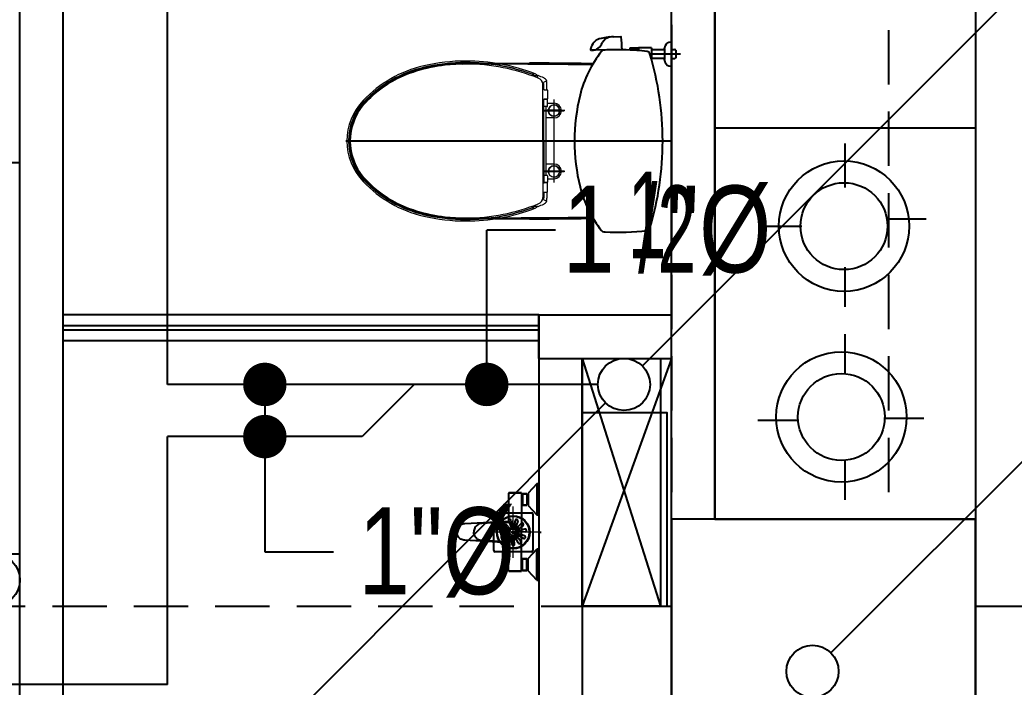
# Model space of a CAD drawing. Header units: millimetres. Extents: x 98197 to 106565, y 53890 to 60222.
# Drawn here: x 103385.4 to 103614.3, y 56386.9 to 56540.4 of the extents above; entities that cross this region are included whole.
import ezdxf
from ezdxf.enums import TextEntityAlignment as Align

# ---------------------------------------------------------------- set-up
doc = ezdxf.new("R2010")
doc.units = ezdxf.units.MM
doc.header["$LTSCALE"] = 50
doc.header["$MEASUREMENT"] = 0
for name, pattern in [('CENTER', [2, 1.25, -0.25, 0.25, -0.25]), ('CENTER2', [1.125, 0.75, -0.125, 0.125, -0.125]), ('DASH_CENTER', [14, 11, -1, 1, -1]), ('HIDDEN', [0.375, 0.25, -0.125])]:
    doc.linetypes.add(name, pattern=pattern)
doc.layers.get('0').update_dxf_attribs({"color": 8, "linetype": 'CONTINUOUS'})
for name, color, linetype in [('00', 7, 'HIDDEN'), ('35', 4, 'CENTER2'), ('36雨排水', 3, 'CONTINUOUS')]:
    doc.layers.add(name, color=color, linetype=linetype)
doc.layers.add('CENTE', color=8, linetype='CENTER', lineweight=9)
doc.styles.add('CHINA', font='c2', dxfattribs={"bigfont": 'china'})

# ---------------------------------------------------------------- blocks, each defined once
blk = doc.blocks.new('1111111')
at = {"layer": '36雨排水', "linetype": 'Continuous'}
blk.add_line((4902.82, 3830.25), (4712.61, 3640.04), dxfattribs=at)
blk.add_circle((4708.36, 3635.8), 6, dxfattribs=at)
blk = doc.blocks.new('6546786')
at = {"layer": '36雨排水', "color": 1, "linetype": 'Continuous'}
for p, q in [((95130.6, 56626.67), (94940.39, 56436.46)), ((94741.69, 56237.76), (94931.91, 56427.97))]:
    blk.add_line(p, q, dxfattribs=at)
blk.add_circle((94936.15, 56432.22), 6, dxfattribs=at)
blk = doc.blocks.new('1111111111')
at = {"layer": '35', "color": 3, "linetype": 'Continuous'}
blk.add_lwpolyline([(2956.27, 3584.41), (2956.27, 3559.41), (3046.27, 3559.41), (3046.27, 3584.41)], close=True, dxfattribs=at)
at = {"layer": '35', "color": 4, "linetype": 'Continuous'}
blk.add_circle((3052.27, 3578.41), 6, dxfattribs=at)
at = {"layer": '35', "color": 3, "linetype": 'Continuous', "style": 'CHINA', "width": 1.5}
blk.add_text('A/C', height=16, dxfattribs=at).set_placement((3001.67, 3571.38), align=Align.MIDDLE)
blk = doc.blocks.new('1247A')
for p, q in [((-13298.51, 8267.25), (-13298.01, 8267.25)), ((-13298.01, 8267.25), (-13298.51, 8267.25)), ((-13298.51, 8267.25), (-13298.51, 8267.12)), ((-13298.51, 8267.12), (-13298.51, 8266.77)), ((-13298.51, 8266.77), (-13298.51, 8266.2)), ((-13298.01, 8267.25), (-13296.01, 8265.12)), ((-13298.01, 8267.25), (-13296.01, 8265.12)), ((-13298.01, 8267.25), (-13298.01, 8267.12)), ((-13298.01, 8267.12), (-13298.01, 8266.77)), ((-13298.01, 8266.77), (-13298.01, 8266.2)), ((-13298.51, 8266.2), (-13298.51, 8265.46)), ((-13298.51, 8265.46), (-13298.51, 8264.61)), ((-13298.51, 8264.61), (-13298.51, 8263.7)), ((-13298.01, 8266.2), (-13298.01, 8265.46)), ((-13298.01, 8265.46), (-13298.01, 8264.61)), ((-13298.01, 8264.61), (-13298.01, 8263.7)), ((-13296.01, 8265.12), (-13296.01, 8265.07)), ((-13296.01, 8265.07), (-13296.01, 8264.93)), ((-13296.01, 8264.93), (-13296.01, 8264.82)), ((-13296.01, 8264.93), (-13296.01, 8264.7)), ((-13296.01, 8264.82), (-13295.91, 8264.82)), ((-13296.01, 8264.82), (-13296.01, 8264.77)), ((-13295.91, 8264.82), (-13296.01, 8264.82)), ((-13296.01, 8264.77), (-13296.01, 8264.66)), ((-13296.01, 8264.7), (-13296.01, 8264.41)), ((-13296.01, 8264.66), (-13296.01, 8264.49)), ((-13296.01, 8264.49), (-13296.01, 8264.26)), ((-13296.01, 8264.41), (-13296.01, 8264.06)), ((-13296.01, 8264.26), (-13296.01, 8263.98)), ((-13296.01, 8264.06), (-13296.01, 8263.7)), ((-13295.71, 8265.02), (-13295.91, 8264.82)), ((-13295.91, 8264.82), (-13295.91, 8264.77)), ((-13295.91, 8264.77), (-13295.91, 8264.66)), ((-13295.91, 8264.66), (-13295.91, 8264.49)), ((-13295.91, 8264.49), (-13295.91, 8264.26)), ((-13295.91, 8264.26), (-13295.91, 8263.98)), ((-13295.71, 8265.02), (-13295.51, 8265.02)), ((-13295.51, 8265.02), (-13295.71, 8265.02)), ((-13295.71, 8265.02), (-13295.71, 8264.97)), ((-13295.71, 8264.97), (-13295.71, 8262.38)), ((-13295.51, 8265.02), (-13295.21, 8265.02)), ((-13295.21, 8265.02), (-13295.51, 8265.02)), ((-13294.91, 8265.02), (-13295.21, 8265.02)), ((-13295.21, 8265.02), (-13294.91, 8265.02)), ((-13294.91, 8265.02), (-13294.71, 8265.02)), ((-13294.71, 8265.02), (-13294.91, 8265.02)), ((-13294.71, 8265.02), (-13294.51, 8264.82)), ((-13294.71, 8265.02), (-13294.71, 8264.97)), ((-13294.71, 8264.97), (-13294.71, 8262.38)), ((-13294.01, 8265.2), (-13294.51, 8265.2)), ((-13294.51, 8265.2), (-13294.01, 8265.2)), ((-13294.51, 8265.2), (-13294.51, 8265.14)), ((-13294.51, 8265.14), (-13294.51, 8256.2)), ((-13294.51, 8265.14), (-13294.51, 8256.2)), ((-13293.51, 8265.2), (-13294.01, 8265.2)), ((-13294.01, 8265.2), (-13293.51, 8265.2)), ((-13293, 8265.2), (-13293.51, 8265.2)), ((-13293.51, 8265.2), (-13293, 8265.2)), ((-13293, 8265.2), (-13292.54, 8265.2)), ((-13292.54, 8265.2), (-13293, 8265.2)), ((-13292.54, 8265.2), (-13292.13, 8265.2)), ((-13292.13, 8265.2), (-13292.54, 8265.2)), ((-13292.13, 8265.2), (-13291.82, 8265.2)), ((-13291.82, 8265.2), (-13292.13, 8265.2)), ((-13291.82, 8265.2), (-13291.63, 8265.2)), ((-13291.63, 8265.2), (-13291.82, 8265.2)), ((-13291.63, 8265.2), (-13291.55, 8265.2)), ((-13291.55, 8265.2), (-13291.63, 8265.2)), ((-13291.55, 8265.2), (-13291.51, 8265.14)), ((-13291.51, 8265.14), (-13291.51, 8258.66)), ((-13291.51, 8265.14), (-13291.51, 8258.66)), ((-13298.51, 8263.7), (-13298.51, 8262.79)), ((-13298.51, 8262.79), (-13298.51, 8261.93)), ((-13298.51, 8261.93), (-13298.51, 8261.19)), ((-13298.01, 8263.7), (-13298.01, 8262.79)), ((-13298.01, 8262.79), (-13298.01, 8261.93)), ((-13296.01, 8262.28), (-13298.01, 8260.15)), ((-13298.01, 8261.93), (-13298.01, 8261.19)), ((-13296.01, 8263.98), (-13296.01, 8263.7)), ((-13296.01, 8263.7), (-13296.01, 8263.33)), ((-13296.01, 8263.7), (-13296.01, 8263.42)), ((-13296.01, 8263.42), (-13296.01, 8263.14)), ((-13296.01, 8263.33), (-13296.01, 8262.99)), ((-13296.01, 8263.14), (-13296.01, 8262.91)), ((-13296.01, 8262.99), (-13296.01, 8262.7)), ((-13296.01, 8262.91), (-13296.01, 8262.74)), ((-13296.01, 8262.74), (-13296.01, 8262.62)), ((-13296.01, 8262.7), (-13296.01, 8262.47)), ((-13296.01, 8262.62), (-13296.01, 8262.58)), ((-13296.01, 8262.58), (-13296.01, 8262.47)), ((-13296.01, 8262.58), (-13295.91, 8262.58)), ((-13295.91, 8262.58), (-13296.01, 8262.58)), ((-13296.01, 8262.47), (-13296.01, 8262.33)), ((-13296.01, 8262.33), (-13296.01, 8262.28)), ((-13295.91, 8263.98), (-13295.91, 8263.7)), ((-13295.91, 8263.7), (-13295.91, 8263.42)), ((-13295.91, 8263.42), (-13295.91, 8263.14)), ((-13295.91, 8263.14), (-13295.91, 8262.91)), ((-13295.91, 8262.91), (-13295.91, 8262.74)), ((-13295.91, 8262.74), (-13295.91, 8262.62)), ((-13295.91, 8262.62), (-13295.91, 8262.58)), ((-13295.91, 8262.58), (-13295.71, 8262.38)), ((-13295.21, 8262.38), (-13295.71, 8262.38)), ((-13295.71, 8262.38), (-13295.21, 8262.38)), ((-13294.91, 8262.38), (-13295.21, 8262.38)), ((-13295.21, 8262.38), (-13294.91, 8262.38)), ((-13294.91, 8262.38), (-13294.71, 8262.38)), ((-13294.71, 8262.38), (-13294.91, 8262.38)), ((-13294.51, 8262.58), (-13294.71, 8262.38)), ((-13298.51, 8261.19), (-13298.51, 8260.63)), ((-13298.51, 8260.63), (-13298.51, 8260.28)), ((-13298.51, 8260.28), (-13298.51, 8260.15)), ((-13298.51, 8260.15), (-13298.01, 8260.15)), ((-13298.01, 8260.15), (-13298.51, 8260.15)), ((-13298.51, 8252.25), (-13298.51, 8260.15)), ((-13298.01, 8261.19), (-13298.01, 8260.63)), ((-13298.01, 8260.63), (-13298.01, 8260.28)), ((-13298.01, 8260.28), (-13298.01, 8260.15)), ((-13293.61, 8257.29), (-13293.82, 8256.76)), ((-13293.27, 8257.76), (-13293.61, 8257.29)), ((-13293.48, 8257.29), (-13293.58, 8257.04)), ((-13293.32, 8257.54), (-13293.48, 8257.29)), ((-13293.14, 8257.75), (-13293.32, 8257.54)), ((-13292.81, 8258.11), (-13293.27, 8257.76)), ((-13292.95, 8257.94), (-13293.14, 8257.75)), ((-13292.85, 8257.33), (-13292.97, 8257.06)), ((-13292.72, 8258.11), (-13292.95, 8257.94)), ((-13292.69, 8257.57), (-13292.85, 8257.33)), ((-13292.29, 8258.32), (-13292.81, 8258.11)), ((-13292.48, 8258.22), (-13292.72, 8258.11)), ((-13292.5, 8257.79), (-13292.69, 8257.57)), ((-13292.3, 8257.98), (-13292.5, 8257.79)), ((-13292.06, 8258.16), (-13292.3, 8257.98)), ((-13291.98, 8258.37), (-13292.29, 8258.32)), ((-13291.98, 8258.37), (-13292.29, 8258.32)), ((-13291.81, 8258.28), (-13292.06, 8258.16)), ((-13291.28, 8258.43), (-13291.98, 8258.37)), ((-13291.55, 8258.37), (-13291.81, 8258.28)), ((-13291.28, 8258.43), (-13291.55, 8258.37)), ((-13291.51, 8258.66), (-13281.48, 8258.1)), ((-13290.99, 8258.46), (-13291.28, 8258.43)), ((-13290.99, 8258.46), (-13290.58, 8258.45)), ((-13290.79, 8257.38), (-13290.8, 8257.36)), ((-13290.8, 8257.36), (-13290.8, 8257.33)), ((-13290.8, 8257.33), (-13290.8, 8257.31)), ((-13290.8, 8257.31), (-13290.79, 8257.28)), ((-13290.77, 8257.41), (-13290.79, 8257.38)), ((-13290.79, 8257.28), (-13290.77, 8257.26)), ((-13290.75, 8257.42), (-13290.77, 8257.41)), ((-13290.77, 8257.26), (-13290.75, 8257.25)), ((-13290.72, 8257.43), (-13290.75, 8257.42)), ((-13290.75, 8257.25), (-13290.72, 8257.24)), ((-13290.7, 8257.43), (-13290.72, 8257.43)), ((-13290.72, 8257.24), (-13290.7, 8257.23)), ((-13290.7, 8257.43), (-13290.67, 8257.43)), ((-13290.67, 8257.24), (-13290.7, 8257.23)), ((-13290.67, 8257.43), (-13290.65, 8257.42)), ((-13290.65, 8257.25), (-13290.67, 8257.24)), ((-13290.65, 8257.42), (-13290.63, 8257.41)), ((-13290.63, 8257.26), (-13290.65, 8257.25)), ((-13290.63, 8257.41), (-13290.61, 8257.38)), ((-13290.61, 8257.28), (-13290.63, 8257.26)), ((-13290.61, 8257.38), (-13290.6, 8257.36)), ((-13290.6, 8257.31), (-13290.61, 8257.28)), ((-13290.6, 8257.36), (-13290.6, 8257.33)), ((-13290.6, 8257.33), (-13290.6, 8257.31)), ((-13290.58, 8258.45), (-13290.21, 8258.44)), ((-13290.21, 8258.44), (-13289.79, 8258.42)), ((-13289.79, 8258.42), (-13289.36, 8258.4)), ((-13289.36, 8258.4), (-13289.05, 8258.38)), ((-13289.05, 8258.38), (-13285.35, 8258.15)), ((-13285.35, 8258.15), (-13285.11, 8258.13)), ((-13285.11, 8258.13), (-13284.87, 8258.08)), ((-13284.87, 8258.08), (-13284.64, 8257.99)), ((-13284.64, 8257.99), (-13284.43, 8257.89)), ((-13284.43, 8257.89), (-13284.22, 8257.74)), ((-13284.22, 8257.74), (-13284.05, 8257.57)), ((-13284.05, 8257.57), (-13283.89, 8257.39)), ((-13283.89, 8257.39), (-13283.75, 8257.17)), ((-13283.75, 8257.17), (-13283.65, 8256.95)), ((-13281.48, 8258.1), (-13281.23, 8258.08)), ((-13281.23, 8258.08), (-13280.99, 8258.03)), ((-13280.99, 8258.03), (-13280.76, 8257.95)), ((-13280.76, 8257.95), (-13280.54, 8257.85)), ((-13280.54, 8257.85), (-13280.33, 8257.7)), ((-13280.33, 8257.7), (-13280.16, 8257.54)), ((-13280.16, 8257.54), (-13280, 8257.36)), ((-13280, 8257.36), (-13279.85, 8257.15)), ((-13279.85, 8257.15), (-13279.75, 8256.93)), ((-13294.51, 8247.26), (-13294.51, 8256.2)), ((-13294.51, 8247.26), (-13294.51, 8256.2)), ((-13293.82, 8256.76), (-13293.9, 8256.2)), ((-13293.82, 8255.64), (-13293.9, 8256.2)), ((-13293.61, 8255.11), (-13293.82, 8255.64)), ((-13293.72, 8256.49), (-13293.74, 8256.2)), ((-13293.72, 8255.91), (-13293.74, 8256.2)), ((-13293.67, 8256.76), (-13293.72, 8256.49)), ((-13293.67, 8255.64), (-13293.72, 8255.91)), ((-13293.58, 8257.04), (-13293.67, 8256.76)), ((-13293.58, 8255.36), (-13293.67, 8255.64)), ((-13293.27, 8254.64), (-13293.61, 8255.11)), ((-13293.48, 8255.11), (-13293.58, 8255.36)), ((-13293.32, 8254.86), (-13293.48, 8255.11)), ((-13293.14, 8254.65), (-13293.32, 8254.86)), ((-13293.11, 8256.5), (-13293.13, 8256.2)), ((-13293.11, 8255.9), (-13293.13, 8256.2)), ((-13293.05, 8256.78), (-13293.11, 8256.5)), ((-13293.05, 8255.62), (-13293.11, 8255.9)), ((-13292.97, 8257.06), (-13293.05, 8256.78)), ((-13292.97, 8255.34), (-13293.05, 8255.62)), ((-13292.85, 8255.07), (-13292.97, 8255.34)), ((-13292.69, 8254.83), (-13292.85, 8255.07)), ((-13290.8, 8255.09), (-13290.79, 8255.11)), ((-13290.8, 8255.07), (-13290.8, 8255.09)), ((-13290.8, 8255.04), (-13290.8, 8255.07)), ((-13290.79, 8255.02), (-13290.8, 8255.04)), ((-13290.79, 8255.11), (-13290.77, 8255.14)), ((-13290.77, 8254.99), (-13290.79, 8255.02)), ((-13290.77, 8255.14), (-13290.75, 8255.15)), ((-13290.75, 8254.98), (-13290.77, 8254.99)), ((-13290.75, 8255.15), (-13290.72, 8255.16)), ((-13290.72, 8254.97), (-13290.75, 8254.98)), ((-13290.72, 8255.16), (-13290.7, 8255.17)), ((-13290.7, 8254.97), (-13290.72, 8254.97)), ((-13290.67, 8255.16), (-13290.7, 8255.17)), ((-13290.7, 8254.97), (-13290.67, 8254.97)), ((-13290.65, 8255.15), (-13290.67, 8255.16)), ((-13290.67, 8254.97), (-13290.65, 8254.98)), ((-13290.63, 8255.14), (-13290.65, 8255.15)), ((-13290.65, 8254.98), (-13290.63, 8254.99)), ((-13290.61, 8255.11), (-13290.63, 8255.14)), ((-13290.63, 8254.99), (-13290.61, 8255.02)), ((-13290.6, 8255.09), (-13290.61, 8255.11)), ((-13290.61, 8255.02), (-13290.6, 8255.04)), ((-13290.6, 8255.07), (-13290.6, 8255.09)), ((-13290.6, 8255.04), (-13290.6, 8255.07)), ((-13284.05, 8254.83), (-13283.89, 8255.01)), ((-13283.89, 8255.01), (-13283.75, 8255.23)), ((-13283.75, 8255.23), (-13283.65, 8255.45)), ((-13283.65, 8256.95), (-13283.57, 8256.7)), ((-13283.65, 8255.45), (-13283.57, 8255.7)), ((-13283.57, 8256.7), (-13283.52, 8256.46)), ((-13283.57, 8255.7), (-13283.52, 8255.94)), ((-13283.52, 8256.46), (-13283.5, 8256.2)), ((-13283.52, 8255.94), (-13283.5, 8256.2)), ((-13280.33, 8254.7), (-13280.16, 8254.86)), ((-13280.16, 8254.86), (-13280, 8255.04)), ((-13280, 8255.04), (-13279.85, 8255.25)), ((-13279.85, 8255.25), (-13279.75, 8255.47)), ((-13279.75, 8256.93), (-13279.68, 8256.69)), ((-13279.75, 8256.93), (-13279.68, 8256.69)), ((-13279.75, 8255.47), (-13279.68, 8255.71)), ((-13279.75, 8255.47), (-13279.68, 8255.71)), ((-13279.68, 8256.69), (-13279.63, 8256.45)), ((-13279.68, 8256.69), (-13279.63, 8256.45)), ((-13279.68, 8255.71), (-13279.63, 8255.95)), ((-13279.68, 8255.71), (-13279.63, 8255.95)), ((-13279.63, 8256.45), (-13279.61, 8256.2)), ((-13279.63, 8256.45), (-13279.61, 8256.2)), ((-13279.63, 8255.95), (-13279.61, 8256.2)), ((-13279.63, 8255.95), (-13279.61, 8256.2)), ((-13292.81, 8254.29), (-13293.27, 8254.64)), ((-13292.95, 8254.46), (-13293.14, 8254.65)), ((-13292.72, 8254.29), (-13292.95, 8254.46)), ((-13292.29, 8254.08), (-13292.81, 8254.29)), ((-13292.48, 8254.18), (-13292.72, 8254.29)), ((-13292.5, 8254.61), (-13292.69, 8254.83)), ((-13292.3, 8254.42), (-13292.5, 8254.61)), ((-13292.06, 8254.24), (-13292.3, 8254.42)), ((-13291.98, 8254.03), (-13292.29, 8254.08)), ((-13291.98, 8254.03), (-13292.29, 8254.08)), ((-13291.81, 8254.12), (-13292.06, 8254.24)), ((-13291.28, 8253.96), (-13291.98, 8254.03)), ((-13291.55, 8254.03), (-13291.81, 8254.12)), ((-13291.28, 8253.96), (-13291.55, 8254.03)), ((-13291.51, 8253.74), (-13281.48, 8254.3)), ((-13291.51, 8247.26), (-13291.51, 8253.74)), ((-13291.51, 8247.26), (-13291.51, 8253.74)), ((-13290.99, 8253.94), (-13291.28, 8253.96)), ((-13290.99, 8253.94), (-13290.58, 8253.95)), ((-13290.58, 8253.95), (-13290.21, 8253.96)), ((-13290.21, 8253.96), (-13289.79, 8253.98)), ((-13289.79, 8253.98), (-13289.36, 8254)), ((-13289.36, 8254), (-13289.05, 8254.02)), ((-13289.05, 8254.02), (-13285.35, 8254.25)), ((-13285.35, 8254.25), (-13285.11, 8254.27)), ((-13285.11, 8254.27), (-13284.87, 8254.32)), ((-13284.87, 8254.32), (-13284.64, 8254.41)), ((-13284.64, 8254.41), (-13284.43, 8254.51)), ((-13284.43, 8254.51), (-13284.22, 8254.66)), ((-13284.22, 8254.66), (-13284.05, 8254.83)), ((-13281.48, 8254.3), (-13281.23, 8254.32)), ((-13281.23, 8254.32), (-13280.99, 8254.37)), ((-13280.99, 8254.37), (-13280.76, 8254.45)), ((-13280.76, 8254.45), (-13280.54, 8254.55)), ((-13280.54, 8254.55), (-13280.33, 8254.7)), ((-13298.01, 8252.25), (-13298.51, 8252.25)), ((-13298.51, 8252.12), (-13298.51, 8252.25)), ((-13298.51, 8252.25), (-13298.01, 8252.25)), ((-13298.51, 8251.77), (-13298.51, 8252.12)), ((-13298.51, 8251.2), (-13298.51, 8251.77)), ((-13298.51, 8250.46), (-13298.51, 8251.2)), ((-13298.51, 8249.61), (-13298.51, 8250.46)), ((-13296.01, 8250.12), (-13298.01, 8252.25)), ((-13298.01, 8252.12), (-13298.01, 8252.25)), ((-13298.01, 8251.77), (-13298.01, 8252.12)), ((-13298.01, 8251.2), (-13298.01, 8251.77)), ((-13298.01, 8250.46), (-13298.01, 8251.2)), ((-13298.01, 8249.61), (-13298.01, 8250.46)), ((-13298.51, 8248.7), (-13298.51, 8249.61)), ((-13298.51, 8247.79), (-13298.51, 8248.7)), ((-13298.01, 8248.7), (-13298.01, 8249.61)), ((-13298.01, 8247.79), (-13298.01, 8248.7)), ((-13296.01, 8250.07), (-13296.01, 8250.12)), ((-13296.01, 8249.93), (-13296.01, 8250.07)), ((-13296.01, 8249.7), (-13296.01, 8249.93)), ((-13296.01, 8249.82), (-13296.01, 8249.93)), ((-13295.91, 8249.82), (-13296.01, 8249.82)), ((-13296.01, 8249.77), (-13296.01, 8249.82)), ((-13296.01, 8249.82), (-13295.91, 8249.82)), ((-13296.01, 8249.66), (-13296.01, 8249.77)), ((-13296.01, 8249.41), (-13296.01, 8249.7)), ((-13296.01, 8249.49), (-13296.01, 8249.66)), ((-13296.01, 8249.26), (-13296.01, 8249.49)), ((-13296.01, 8249.06), (-13296.01, 8249.41)), ((-13296.01, 8248.98), (-13296.01, 8249.26)), ((-13296.01, 8248.7), (-13296.01, 8249.06)), ((-13296.01, 8248.7), (-13296.01, 8248.98)), ((-13296.01, 8248.42), (-13296.01, 8248.7)), ((-13296.01, 8248.33), (-13296.01, 8248.7)), ((-13296.01, 8248.14), (-13296.01, 8248.42)), ((-13296.01, 8247.99), (-13296.01, 8248.33)), ((-13296.01, 8247.91), (-13296.01, 8248.14)), ((-13296.01, 8247.7), (-13296.01, 8247.99)), ((-13295.91, 8249.82), (-13295.71, 8250.02)), ((-13295.91, 8249.77), (-13295.91, 8249.82)), ((-13295.91, 8249.66), (-13295.91, 8249.77)), ((-13295.91, 8249.49), (-13295.91, 8249.66)), ((-13295.91, 8249.26), (-13295.91, 8249.49)), ((-13295.91, 8248.98), (-13295.91, 8249.26)), ((-13295.91, 8248.7), (-13295.91, 8248.98)), ((-13295.91, 8248.42), (-13295.91, 8248.7)), ((-13295.91, 8248.14), (-13295.91, 8248.42)), ((-13295.91, 8247.91), (-13295.91, 8248.14)), ((-13295.71, 8250.02), (-13295.21, 8250.02)), ((-13295.71, 8247.43), (-13295.71, 8250.02)), ((-13295.21, 8250.02), (-13295.71, 8250.02)), ((-13295.21, 8250.02), (-13294.91, 8250.02)), ((-13294.91, 8250.02), (-13295.21, 8250.02)), ((-13294.71, 8250.02), (-13294.91, 8250.02)), ((-13294.91, 8250.02), (-13294.71, 8250.02)), ((-13294.51, 8249.82), (-13294.71, 8250.02)), ((-13294.71, 8247.43), (-13294.71, 8250.02)), ((-13298.51, 8246.93), (-13298.51, 8247.79)), ((-13298.51, 8246.19), (-13298.51, 8246.93)), ((-13298.51, 8245.63), (-13298.51, 8246.19)), ((-13298.01, 8246.93), (-13298.01, 8247.79)), ((-13298.01, 8245.15), (-13296.01, 8247.28)), ((-13298.01, 8245.15), (-13296.01, 8247.28)), ((-13298.01, 8246.19), (-13298.01, 8246.93)), ((-13298.01, 8245.63), (-13298.01, 8246.19)), ((-13296.01, 8247.74), (-13296.01, 8247.91)), ((-13296.01, 8247.62), (-13296.01, 8247.74)), ((-13296.01, 8247.47), (-13296.01, 8247.7)), ((-13296.01, 8247.58), (-13296.01, 8247.62)), ((-13295.91, 8247.58), (-13296.01, 8247.58)), ((-13296.01, 8247.58), (-13295.91, 8247.58)), ((-13296.01, 8247.47), (-13296.01, 8247.58)), ((-13296.01, 8247.33), (-13296.01, 8247.47)), ((-13296.01, 8247.28), (-13296.01, 8247.33)), ((-13295.91, 8247.74), (-13295.91, 8247.91)), ((-13295.91, 8247.62), (-13295.91, 8247.74)), ((-13295.91, 8247.58), (-13295.91, 8247.62)), ((-13295.71, 8247.38), (-13295.91, 8247.58)), ((-13295.71, 8247.38), (-13295.71, 8247.43)), ((-13295.51, 8247.38), (-13295.71, 8247.38)), ((-13295.71, 8247.38), (-13295.51, 8247.38)), ((-13295.21, 8247.38), (-13295.51, 8247.38)), ((-13295.51, 8247.38), (-13295.21, 8247.38)), ((-13295.21, 8247.38), (-13294.91, 8247.38)), ((-13294.91, 8247.38), (-13295.21, 8247.38)), ((-13294.71, 8247.38), (-13294.91, 8247.38)), ((-13294.91, 8247.38), (-13294.71, 8247.38)), ((-13294.71, 8247.38), (-13294.51, 8247.58)), ((-13294.71, 8247.38), (-13294.71, 8247.43)), ((-13294.51, 8247.2), (-13294.51, 8247.26)), ((-13294.51, 8247.2), (-13294.01, 8247.2)), ((-13294.01, 8247.2), (-13294.51, 8247.2)), ((-13294.01, 8247.2), (-13293.51, 8247.2)), ((-13293.51, 8247.2), (-13294.01, 8247.2)), ((-13293.51, 8247.2), (-13293, 8247.2)), ((-13293, 8247.2), (-13293.51, 8247.2)), ((-13292.54, 8247.2), (-13293, 8247.2)), ((-13293, 8247.2), (-13292.54, 8247.2)), ((-13292.13, 8247.2), (-13292.54, 8247.2)), ((-13292.54, 8247.2), (-13292.13, 8247.2)), ((-13291.82, 8247.2), (-13292.13, 8247.2)), ((-13292.13, 8247.2), (-13291.82, 8247.2)), ((-13291.63, 8247.2), (-13291.82, 8247.2)), ((-13291.82, 8247.2), (-13291.63, 8247.2)), ((-13291.55, 8247.2), (-13291.63, 8247.2)), ((-13291.63, 8247.2), (-13291.55, 8247.2)), ((-13291.55, 8247.2), (-13291.51, 8247.26)), ((-13298.51, 8245.28), (-13298.51, 8245.63)), ((-13298.51, 8245.15), (-13298.51, 8245.28)), ((-13298.01, 8245.15), (-13298.51, 8245.15)), ((-13298.51, 8245.15), (-13298.01, 8245.15)), ((-13298.01, 8245.28), (-13298.01, 8245.63)), ((-13298.01, 8245.15), (-13298.01, 8245.28))]:
    blk.add_line(p, q)
at = {"color": 3}
blk.add_line((-13298.51, 8256.25), (-13299.01, 8256.25), dxfattribs=at)
blk = doc.blocks.new('10D')
at = {"color": 9, "true_color": 0xc9c9c9}
for p, q in [((-31147.44, 14844.37), (-31147.44, 14852.77)), ((-31147.14, 14853.07), (-31138.74, 14853.07)), ((-31138.44, 14852.77), (-31138.44, 14844.37)), ((-31144.65, 14850.68), (-31143.58, 14849.29)), ((-31144.18, 14851.05), (-31143.33, 14849.45)), ((-31143.24, 14851.27), (-31143.09, 14849.52)), ((-31142.64, 14851.32), (-31142.79, 14849.52)), ((-31141.73, 14851), (-31142.56, 14849.45)), ((-31141.21, 14850.72), (-31142.3, 14849.29)), ((-31145.71, 14848.48), (-31143.91, 14848.59)), ((-31145.57, 14847.89), (-31143.86, 14848.29)), ((-31145.52, 14849.42), (-31143.87, 14848.83)), ((-31145.32, 14849.99), (-31143.75, 14849.1)), ((-31145.22, 14847), (-31143.76, 14848.06)), ((-31144.79, 14846.58), (-31143.56, 14847.84)), ((-31143.14, 14848.62), (-31143.14, 14848.52)), ((-31143.14, 14848.62), (-31143.04, 14848.62)), ((-31143.14, 14848.52), (-31143.09, 14848.52)), ((-31143.14, 14848.52), (-31143.04, 14848.52)), ((-31142.99, 14848.77), (-31142.89, 14848.77)), ((-31142.99, 14848.67), (-31142.99, 14848.77)), ((-31142.99, 14848.38), (-31142.99, 14848.47)), ((-31142.99, 14848.38), (-31142.89, 14848.38)), ((-31142.89, 14848.67), (-31142.89, 14848.77)), ((-31142.89, 14848.38), (-31142.89, 14848.47)), ((-31142.75, 14848.62), (-31142.84, 14848.62)), ((-31142.75, 14848.52), (-31142.84, 14848.52)), ((-31142.79, 14848.52), (-31142.75, 14848.52)), ((-31142.75, 14848.62), (-31142.75, 14848.52)), ((-31141.06, 14846.54), (-31142.32, 14847.84)), ((-31140.61, 14849.96), (-31142.14, 14849.1)), ((-31140.71, 14847.03), (-31142.13, 14848.06)), ((-31140.26, 14847.88), (-31142.03, 14848.29)), ((-31140.32, 14849.44), (-31142.02, 14848.83)), ((-31140.23, 14848.48), (-31141.98, 14848.59)), ((-31144.01, 14846.02), (-31143.36, 14847.7)), ((-31143.42, 14845.9), (-31143.07, 14847.62)), ((-31142.46, 14845.85), (-31142.82, 14847.62)), ((-31141.9, 14846.06), (-31142.53, 14847.7)), ((-31138.74, 14844.07), (-31147.14, 14844.07))]:
    blk.add_line(p, q, dxfattribs=at)
for radius in [3.8, 3.7, 0.275]:
    blk.add_circle((-31142.94, 14848.57), radius, dxfattribs=at)
for centre, radius, start, end in [((-31147.14, 14852.77), 0.3, 90, 180), ((-31138.74, 14852.77), 0.3, 0, 90), ((-31145.45, 14849.71), 0.3, 65.4545, 254.9818), ((-31144.43, 14850.89), 0.3, 32.7273, 222.2546), ((-31142.94, 14851.32), 0.3, 0, 189.5273), ((-31141.46, 14850.89), 0.3, 327.2727, 156.8), ((-31140.44, 14849.71), 0.3, 294.5455, 124.0727), ((-31145.67, 14848.18), 0.3, 98.1818, 287.7091), ((-31143.88, 14848.44), 0.15, 278.1818, 98.1818), ((-31143.81, 14848.97), 0.15, 245.4545, 65.4545), ((-31143.66, 14847.95), 0.15, 310.9091, 130.9091), ((-31143.46, 14849.37), 0.15, 212.7273, 32.7273), ((-31143.21, 14847.66), 0.15, 343.6364, 163.6364), ((-31142.94, 14849.52), 0.15, 180, 0), ((-31143.04, 14848.67), 0.05, 270, 0), ((-31143.04, 14848.47), 0.05, 0, 90), ((-31142.84, 14848.67), 0.05, 180, 270), ((-31142.84, 14848.47), 0.05, 90, 180), ((-31142.68, 14847.66), 0.15, 16.3636, 196.3636), ((-31142.43, 14849.37), 0.15, 147.2727, 327.2727), ((-31142.23, 14847.95), 0.15, 49.0909, 229.0909), ((-31142.08, 14848.97), 0.15, 114.5455, 294.5455), ((-31142, 14848.44), 0.15, 81.8182, 261.8182), ((-31140.22, 14848.18), 0.3, 261.8182, 91.3455), ((-31145.02, 14846.77), 0.3, 130.9091, 320.4364), ((-31143.72, 14845.93), 0.3, 163.6364, 353.1636), ((-31142.17, 14845.93), 0.3, 196.3636, 25.8909), ((-31140.87, 14846.77), 0.3, 229.0909, 58.6182), ((-31147.14, 14844.37), 0.3, 180, 270), ((-31138.74, 14844.37), 0.3, 270, 0)]:
    blk.add_arc(centre, radius, start, end, dxfattribs=at)
at = {"layer": 'CENTE', "color": 8}
for p, q in [((-31142.94, 14854.47), (-31142.94, 14842.67)), ((-31148.84, 14848.57), (-31137.04, 14848.57))]:
    blk.add_line(p, q, dxfattribs=at)

msp = doc.modelspace()

# ---------------------------------------------------------------- linework, layer by layer
for p, q in [((103385.357, 56370.566), (103385.357, 56635.566)), ((103395.357, 56370.566), (103395.357, 56635.566)), ((103545.357, 56425.566), (103545.357, 56635.566)), ((103545.357, 56630.566), (103545.357, 56425.566)), ((103605.357, 56630.566), (103605.357, 56425.566)), ((103535.357, 56370.566), (103535.357, 56625.566)), ((103535.357, 56539.279), (103535.357, 56488.299)), ((103521.998, 56536.541), (103523.753, 56536.576)), ((103530.758, 56533.966), (103527.758, 56533.966)), ((103527.758, 56533.966), (103527.758, 56533.358)), ((103530.758, 56533.966), (103530.758, 56531.457)), ((103533.762, 56533.808), (103533.848, 56534.169)), ((103535.157, 56535.316), (103535.357, 56535.316)), ((103535.357, 56529.816), (103535.357, 56535.316)), ((103516.813, 56533.492), (103516.835, 56533.824)), ((103524.007, 56533.581), (103516.863, 56533.439)), ((103525.774, 56533.766), (103525.774, 56533.494)), ((103527.654, 56533.926), (103525.934, 56533.926)), ((103527.494, 56533.892), (103525.934, 56533.892)), ((103527.494, 56533.493), (103525.934, 56533.493)), ((103527.347, 56533.685), (103527.294, 56533.571)), ((103527.294, 56533.571), (103527.323, 56533.523)), ((103527.323, 56533.523), (103527.413, 56533.497)), ((103527.509, 56533.867), (103527.347, 56533.685)), ((103527.534, 56533.852), (103527.534, 56533.533)), ((103527.694, 56533.886), (103527.694, 56533.363)), ((103527.694, 56533.446), (103527.742, 56533.446)), ((103527.758, 56533.358), (103527.758, 56533.846)), ((103537.498, 56532.566), (103530.437, 56532.566)), ((103533.758, 56533.566), (103530.758, 56533.566)), ((103533.758, 56533.596), (103533.757, 56531.536)), ((103533.758, 56533.766), (103533.758, 56533.596)), ((103535.357, 56533.596), (103536.127, 56533.596)), ((103536.238, 56533.593), (103536.127, 56533.596)), ((103536.357, 56533.473), (103536.238, 56533.593)), ((103536.357, 56533.473), (103536.357, 56531.66)), ((103533.758, 56531.566), (103530.758, 56531.566)), ((103533.757, 56531.536), (103533.757, 56531.367)), ((103533.848, 56530.963), (103533.762, 56531.325)), ((103535.157, 56529.816), (103535.357, 56529.832)), ((103535.357, 56531.536), (103536.125, 56531.536)), ((103536.238, 56531.54), (103536.125, 56531.536)), ((103536.357, 56531.66), (103536.238, 56531.54)), ((103545.357, 56515.566), (103605.357, 56515.566)), ((103460.657, 56512.566), (103460.657, 56512.466)), ((103575.357, 56501.893), (103575.357, 56512.022)), ((103565.424, 56492.878), (103556.259, 56492.878)), ((103594.06, 56494.566), (103584.896, 56494.566)), ((103575.357, 56474.401), (103575.357, 56483.565)), ((103504.857, 56472.566), (103535.357, 56472.566)), ((103504.857, 56462.566), (103504.857, 56472.566)), ((103575.357, 56459.207), (103575.357, 56468.131)), ((103514.857, 56462.566), (103532.857, 56405.566)), ((103535.357, 56462.566), (103514.857, 56405.566)), ((103564.436, 56448.262), (103555.272, 56448.262)), ((103593.467, 56448.745), (103584.303, 56448.745)), ((103575.357, 56430.027), (103575.357, 56438.95)), ((103545.357, 56425.566), (103605.357, 56425.566)), ((103532.857, 56405.566), (103514.857, 56405.566))]:
    msp.add_line(p, q)
at = {"ltscale": 50}
for p, q in [((103487.358, 56530.316), (103494.82, 56530.391)), ((103487.358, 56494.816), (103494.82, 56494.742))]:
    msp.add_line(p, q, dxfattribs=at)
at = {"linetype": 'Continuous'}
for p, q in [((103494.82, 56530.391), (103502.657, 56530.469)), ((103494.82, 56494.742), (103502.657, 56494.664))]:
    msp.add_line(p, q, dxfattribs=at)
at = {"lineweight": 13}
for p, q in [((103504.503, 56527.303), (103504.503, 56527.099)), ((103505.753, 56512.566), (103505.753, 56525.582)), ((103505.961, 56524.466), (103505.961, 56525.719)), ((103506.706, 56524.466), (103506.706, 56525.719)), ((103506.061, 56524.366), (103506.733, 56524.366)), ((103506.733, 56524.366), (103506.753, 56524.366)), ((103506.853, 56524.266), (103506.853, 56522.266)), ((103505.961, 56512.566), (103505.961, 56522.069)), ((103506.707, 56520.466), (103505.961, 56520.466)), ((103506.753, 56522.116), (103505.975, 56522.116)), ((103506.753, 56522.166), (103506.061, 56522.166)), ((103506.476, 56520.366), (103506.476, 56517.916)), ((103506.707, 56520.466), (103506.576, 56520.466)), ((103506.753, 56520.466), (103506.707, 56520.466)), ((103506.853, 56521.316), (103506.853, 56522.016)), ((103506.853, 56520.566), (103506.853, 56521.316)), ((103506.853, 56521.266), (103508.353, 56521.266)), ((103506.476, 56517.916), (103506.476, 56507.216)), ((103508.353, 56517.866), (103506.476, 56517.866)), ((103505.753, 56512.566), (103505.753, 56499.551)), ((103505.961, 56512.566), (103505.961, 56503.064)), ((103508.353, 56507.266), (103506.476, 56507.266)), ((103506.476, 56507.216), (103506.476, 56504.766)), ((103506.707, 56504.666), (103505.961, 56504.666)), ((103506.707, 56504.666), (103506.576, 56504.666)), ((103506.753, 56504.666), (103506.707, 56504.666)), ((103506.853, 56504.566), (103506.853, 56503.816)), ((103506.753, 56503.016), (103505.975, 56503.016)), ((103506.753, 56502.966), (103506.061, 56502.966)), ((103506.853, 56503.866), (103508.353, 56503.866)), ((103506.853, 56503.816), (103506.853, 56503.116)), ((103506.853, 56500.866), (103506.853, 56502.866)), ((103505.961, 56500.666), (103505.961, 56499.414)), ((103506.061, 56500.766), (103506.733, 56500.766)), ((103506.706, 56500.666), (103506.706, 56499.414)), ((103506.733, 56500.766), (103506.753, 56500.766))]:
    msp.add_line(p, q, dxfattribs=at)
at = {"linetype": 'DASH_CENTER', "lineweight": 13, "ltscale": 5}
for p, q in [((103508.357, 56503.016), (103508.357, 56522.116)), ((103510.857, 56519.566), (103505.857, 56519.566)), ((103510.248, 56519.566), (103506.795, 56519.566)), ((103510.828, 56505.566), (103505.857, 56505.566))]:
    msp.add_line(p, q, dxfattribs=at)
at = {"ltscale": 3}
for p, q in [((103506.057, 56519.566), (103510.657, 56519.566)), ((103509.934, 56519.566), (103506.795, 56519.566)), ((103510.657, 56505.566), (103506.057, 56505.566)), ((103509.998, 56505.566), (103506.805, 56505.566))]:
    msp.add_line(p, q, dxfattribs=at)
at = {"linetype": 'DASH_CENTER', "ltscale": 5}
msp.add_line((103535.357, 56512.566), (103460.395, 56512.566), dxfattribs=at)
at = {"extrusion": (0, 0, -1)}
for p, q in [((103504.857, 56472.566), (103395.357, 56472.566)), ((103504.857, 56472.566), (103504.857, 56370.566)), ((103504.857, 56472.566), (103535.357, 56472.566)), ((103504.857, 56470.066), (103395.357, 56470.066)), ((103504.857, 56469.066), (103395.357, 56469.066)), ((103504.857, 56466.566), (103395.357, 56466.566)), ((103504.857, 56462.566), (103535.357, 56462.566)), ((103514.857, 56462.566), (103514.857, 56370.566)), ((103514.857, 56462.566), (103535.357, 56462.566)), ((103605.357, 56429.566), (103605.357, 56370.566))]:
    msp.add_line(p, q, dxfattribs=at)
at = {"linetype": 'Continuous'}
msp.add_lwpolyline([(103605.357, 56630.566), (103605.357, 56425.566), (103545.357, 56425.566), (103545.357, 56630.566), (103605.357, 56630.566)], dxfattribs=at)
for points in [[(103532.857, 56405.566), (103514.857, 56405.566), (103514.857, 56462.566), (103532.857, 56462.566)], [(103514.857, 56405.566), (103534.357, 56405.566), (103534.357, 56450.066), (103514.857, 56450.066)], [(103535.357, 56355.566), (103605.357, 56355.566), (103605.357, 56425.566), (103535.357, 56425.566)]]:
    msp.add_lwpolyline(points, close=True)
at = {"lineweight": 13}
for centre in [(103508.339, 56519.566), (103508.343, 56505.566)]:
    msp.add_circle(centre, 1.32, dxfattribs=at)
for centre, radius in [((103575.107, 56492.97), 15), ((103575.107, 56492.97), 10), ((103574.514, 56449.079), 15), ((103574.514, 56449.079), 10)]:
    msp.add_circle(centre, radius)
for centre, radius, start, end in [((103522.875, 56518.408), 18.154, 92.76764, 103.09033), ((103521.842, 56533.873), 2.705, 101.84314, 151.91498), ((103523.754, 56536.526), 0.05, 6.74216, 91.13897), ((103501.779, 56533.525), 22.228, 0.14301, 7.77446), ((103519.764, 56533.286), 2.978, 109.64366, 169.58565), ((103516.839, 56536.204), 2.822, 274.82577, 337.99469), ((103536.31, 56533.586), 2.53, 159.53843, 166.67808), ((103535.157, 56534.016), 1.3, 90, 159.53843), ((103539.776, 56516.845), 26.2, 141.49007, 166.21624), ((103516.862, 56533.489), 0.05, 176.13897, 271.13897), ((103519.861, 56532.692), 0.75, 93.87543, 141.49007), ((103523.257, 56482.556), 51, 93.56643, 93.87543), ((103523.257, 56482.556), 51, 82.62672, 93.56643), ((103525.934, 56533.766), 0.16, 90, 180), ((103525.934, 56533.732), 0.16, 90, 180), ((103525.934, 56533.333), 0.16, 90, 103.4604), ((103527.494, 56533.852), 0.04, 0, 90), ((103527.494, 56533.533), 0.04, 270, 0), ((103527.654, 56533.886), 0.04, 0, 90), ((103527.742, 56533.486), 0.04, 270, 293.57818), ((103529.706, 56532.391), 0.75, 16.64366, 82.62672), ((103463.357, 56512.556), 70, 0, 16.64366), ((103533.938, 56533.766), 0.18, 166.67808, 179.99928), ((103533.937, 56531.367), 0.18, 179.99928, 193.32192), ((103536.31, 56531.546), 2.53, 193.32192, 200.46157), ((103535.157, 56531.116), 1.3, 200.46157, 270), ((103557.257, 56512.556), 44.2, 166.21624, 180), ((103557.257, 56512.576), 44.2, 180, 193.78376), ((103463.357, 56512.556), 70, 343.35634, 0), ((103540.031, 56508.381), 26.47, 193.84711, 218.3567), ((103519.861, 56492.421), 0.75, 218.50993, 266.12457), ((103523.257, 56542.556), 51, 266.12457, 266.43357), ((103523.257, 56542.556), 51, 266.43357, 277.37328), ((103529.706, 56492.722), 0.75, 277.37328, 343.35634)]:
    msp.add_arc(centre, radius, start, end)
for centre, radius, start, end in [((103484.665, 56502.579), 28, 103.055, 136.46429), ((103484.665, 56502.579), 27.65, 103.055, 136.46429), ((103484.665, 56502.579), 27.6, 103.055, 136.46429), ((103488.053, 56487.966), 43, 90, 103.055), ((103488.053, 56487.966), 42.65, 90, 103.055), ((103488.053, 56487.966), 42.6, 90, 103.055), ((103488.053, 56487.966), 42.3, 90, 103.055), ((103488.053, 56485.966), 45, 69.2634, 90), ((103488.053, 56485.966), 44.65, 69.64862, 90), ((103488.053, 56485.966), 44.6, 70.15121, 90), ((103488.053, 56485.966), 44.3, 67.75891, 90), ((103484.665, 56502.579), 27.3, 103.055, 136.46429), ((103505.287, 56533.601), 6.056, 249.81353, 262.00981), ((103503.303, 56527.079), 0.8, 56.74561, 69.64862), ((103503.303, 56527.079), 0.8, 13.44646, 56.74561), ((103503.703, 56527.303), 0.8, 22.06861, 69.2634), ((103503.703, 56527.303), 0.8, 22.04937, 22.06861), ((103505.287, 56533.601), 6.056, 262.00981, 262.12238), ((103503.703, 56527.303), 0.8, 0, 22.04937), ((103504.517, 56528.05), 0.453, 262.28928, 282.53917), ((103504.841, 56527.27), 0.407, 119.50951, 123.71843), ((103504.677, 56527.552), 0.0811, 67.5142, 116.25208), ((103487.111, 56484.935), 46.176, 65.89747, 67.59969), ((103504.253, 56525.582), 1.5, 4.7417, 67.75891), ((103504.253, 56525.582), 1.5, 360, 4.7417), ((103508.034, 56521.5), 4.991, 106.81061, 115.01916), ((103504.85, 56525.734), 1.111, 359.23674, 15.01334), ((103505.184, 56525.537), 1.735, 30.74626, 63.14342), ((103506.565, 56526.39), 0.116, 282.99792, 16.92453), ((103505.118, 56525.68), 1.589, 1.40433, 22.0493), ((103506.061, 56524.466), 0.1, 180, 270), ((103506.937, 56524.475), 0.231, 182.05239, 207.96027), ((103506.753, 56524.266), 0.1, 0, 90), ((103474.153, 56512.566), 13.5, 136.46429, 180), ((103474.153, 56512.566), 13.15, 136.46429, 223.53571), ((103474.153, 56512.566), 13.1, 136.46429, 180), ((103474.153, 56512.566), 12.8, 136.46429, 223.53571), ((103506.061, 56522.066), 0.1, 150.00087, 178.71361), ((103506.061, 56522.066), 0.1, 90, 150.00087), ((103506.576, 56520.366), 0.1, 90, 180), ((103506.753, 56522.266), 0.1, 270.00001, 0), ((103506.753, 56522.016), 0.1, 0, 90), ((103506.753, 56520.566), 0.1, 270, 0), ((103508.339, 56519.566), 1.3, 317.20382, 312.79618), ((103508.353, 56519.566), 1.7, 270, 90), ((103474.153, 56512.566), 13.5, 180, 223.53571), ((103474.153, 56512.566), 13.1, 180, 223.53571), ((103508.343, 56505.566), 1.3, 317.20382, 312.79618), ((103508.353, 56505.566), 1.7, 270, 90), ((103506.576, 56504.766), 0.1, 180, 270), ((103506.753, 56504.566), 0.1, 0, 90), ((103484.665, 56522.554), 28, 223.53571, 256.945), ((103484.665, 56522.554), 27.65, 223.53571, 256.945), ((103484.665, 56522.554), 27.6, 223.53571, 256.945), ((103484.665, 56522.554), 27.3, 223.53571, 256.945), ((103506.061, 56503.066), 0.1, 181.28639, 209.99913), ((103506.061, 56503.066), 0.1, 209.99913, 270), ((103506.753, 56503.116), 0.1, 270, 0), ((103506.753, 56502.866), 0.1, 0, 89.99999), ((103506.061, 56500.666), 0.1, 90, 180), ((103506.937, 56500.658), 0.231, 152.03973, 177.94761), ((103506.753, 56500.866), 0.1, 270, 0), ((103488.053, 56539.166), 44.3, 270, 292.24109), ((103505.287, 56491.532), 6.056, 104.70072, 110.18647), ((103503.303, 56498.054), 0.8, 290.35138, 303.91562), ((103505.287, 56491.532), 6.056, 97.99019, 104.70072), ((103503.703, 56497.83), 0.8, 290.7366, 337.93139), ((103505.287, 56491.532), 6.056, 97.87762, 97.99019), ((103504.517, 56497.082), 0.453, 77.46083, 97.71072), ((103504.841, 56497.862), 0.407, 236.28157, 240.49049), ((103504.677, 56497.581), 0.0811, 243.74792, 292.4858), ((103487.111, 56540.198), 46.176, 292.40031, 294.10253), ((103504.253, 56499.551), 1.5, 292.24109, 355.2583), ((103504.253, 56499.551), 1.5, 355.2583, 0), ((103504.85, 56499.399), 1.111, 344.98666, 0.76326), ((103508.034, 56503.633), 4.991, 244.98084, 253.18939), ((103505.184, 56499.596), 1.735, 296.85658, 329.25374), ((103505.118, 56499.453), 1.589, 337.9507, 358.59567), ((103506.565, 56498.743), 0.116, 343.07547, 77.00208), ((103488.053, 56537.166), 43, 256.945, 270), ((103488.053, 56537.166), 42.65, 256.945, 270), ((103488.053, 56537.166), 42.6, 256.945, 270), ((103488.053, 56537.166), 42.3, 256.945, 270), ((103488.053, 56539.166), 44.65, 270, 290.35138), ((103488.053, 56539.166), 44.6, 270, 289.84879), ((103488.053, 56539.166), 45, 270, 290.7366)]:
    msp.add_arc(centre, radius, start, end, dxfattribs=at)
at = {"ltscale": 50}
for centre, radius, start, end in [((103487.358, 56494.316), 36, 89.98303, 111.25428), ((103483.37, 56504.568), 25, 111.25427, 139.03552), ((103474.158, 56512.566), 12.8, 139.03551, 220.96449), ((103483.37, 56520.565), 25, 220.96448, 248.74573), ((103487.358, 56530.816), 36, 248.74572, 270.00002)]:
    msp.add_arc(centre, radius, start, end, dxfattribs=at)
at = {"linetype": 'Continuous'}
for centre, radius, start, end in [((103487.357, 54080.189), 2450.127, 89.302202, 89.999994), ((103487.357, 54080.189), 2450.327, 89.299498, 89.64224), ((103487.357, 58944.944), 2450.127, 270.000004, 270.697719), ((103487.357, 58944.944), 2450.127, 270.185959, 270.697719), ((103487.357, 58944.944), 2450.327, 270.35776, 270.70041), ((103487.357, 58944.944), 2450.327, 270.35776, 270.70041)]:
    msp.add_arc(centre, radius, start, end, dxfattribs=at)
at = {"layer": '00'}
for p, q in [((103535.357, 57025.566), (103535.357, 56425.566)), ((103585.357, 57025.566), (103585.357, 56425.566)), ((103017.857, 56405.566), (103535.357, 56405.566)), ((103605.357, 56405.566), (104195.357, 56405.566))]:
    msp.add_line(p, q, dxfattribs=at)
msp.add_lwpolyline([(103535.357, 56355.566), (103605.357, 56355.566), (103605.357, 56425.566), (103535.357, 56425.566)], close=True, dxfattribs=at)
at = {"layer": '36雨排水', "color": 1}
for p, q in [((103419.357, 56456.566), (103419.357, 56716.128)), ((103518.442, 56456.566), (103419.357, 56456.566)), ((103476.157, 56456.566), (103464.157, 56444.566)), ((103464.157, 56444.566), (103419.357, 56444.566)), ((103419.357, 56387.566), (103419.357, 56444.566)), ((103419.357, 56387.566), (103140.857, 56387.566))]:
    msp.add_line(p, q, dxfattribs=at)
at = {"layer": '36雨排水', "color": 3, "linetype": 'Continuous'}
for p, q in [((103508.7, 56492.085), (103492.857, 56492.085)), ((103492.857, 56456.566), (103492.857, 56492.085)), ((103441.757, 56456.566), (103441.757, 56418.072)), ((103441.757, 56418.072), (103457.6, 56418.072))]:
    msp.add_line(p, q, dxfattribs=at)
at = {"layer": '36雨排水', "color": 3, "linetype": 'Continuous', "const_width": 5}
for points in [[(103439.257, 56456.566, 1), (103444.257, 56456.566, 1)], [(103495.357, 56456.566, 1), (103490.357, 56456.566, 1)], [(103439.257, 56444.566, 1), (103444.257, 56444.566, 1)]]:
    msp.add_lwpolyline(points, format="xyb", close=True, dxfattribs=at)

# ---------------------------------------------------------------- block references
at = {"rotation": 180}
for name, p in [('1247A', (90206.351, 64678.816)), ('10D', (72356.013, 71271.138))]:
    msp.add_blockref(name, p, dxfattribs=at)
at = {"layer": '35', "linetype": 'Continuous', "rotation": 270}
msp.add_blockref('1111111111', (99800.943, 59463.834), dxfattribs=at)
at = {"layer": '36雨排水'}
msp.add_blockref('6546786', (8588.293, 24.351), dxfattribs=at)
at = {"layer": '36雨排水', "linetype": 'Continuous'}
msp.add_blockref('1111111', (98859.494, 52754.768), dxfattribs=at)

# ---------------------------------------------------------------- texts
at = {"layer": '36雨排水', "color": 3, "linetype": 'Continuous', "style": 'CHINA'}
for s, width, p in [('1', 0.6, (103525.312, 56485.539)), ('1  "%%C', 0.8, (103510.352, 56482.31)), ('/2', 0.6, (103527.692, 56482.31)), ('1"%%C', 0.8, (103463.262, 56408.297))]:
    msp.add_text(s, height=20, dxfattribs=dict(at, width=width)).set_placement(p)

doc.saveas('drawing.dxf')
